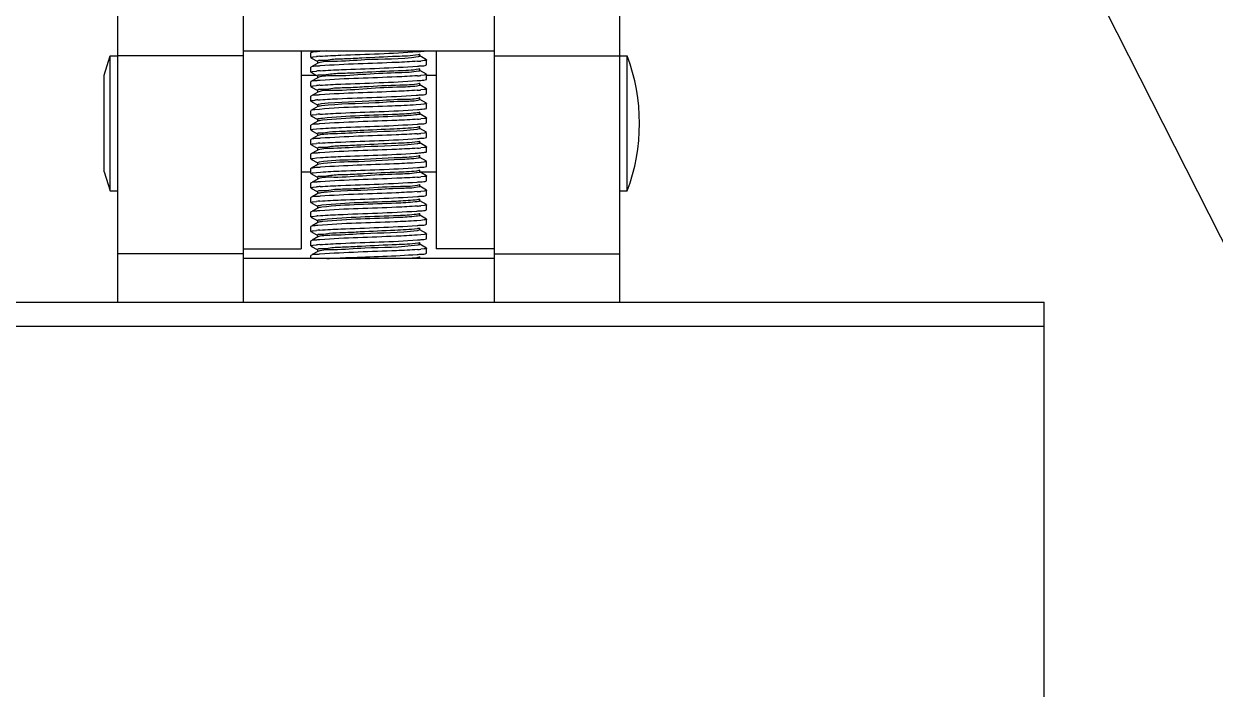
# Model space of a CAD drawing. Extents: x 921423 to 1291758, y 534425 to 1049953.
# Drawn here: x 1129789 to 1130351, y 864860 to 865173 of the extents above; entities that cross this region are included whole.
import ezdxf

# ---------------------------------------------------------------- set-up
doc = ezdxf.new("R2010")
doc.units = 0
doc.header["$LTSCALE"] = 1000
doc.header["$MEASUREMENT"] = 0
doc.layers.add('02___PRT_ALL_AXES', color=7, linetype='Continuous')

msp = doc.modelspace()

# ---------------------------------------------------------------- linework, layer by layer
at = {"color": 7, "linetype": 'Continuous'}
for p, q in [((1129833.09, 865042.15), (1129833.09, 865181.03)), ((1129892.28, 865181.03), (1129892.28, 865042.15)), ((1130010.66, 865181.03), (1130010.66, 865042.15)), ((1130069.86, 865181.03), (1130069.86, 865042.15)), ((1130010.66, 865160.54), (1129892.28, 865160.54)), ((1129919.6, 865160.54), (1129919.6, 865067.19)), ((1129925.52, 865160.54), (1129924.79, 865160.12)), ((1129983.34, 865160.54), (1129983.34, 865067.19)), ((1129892.28, 865158.26), (1129833.09, 865158.26)), ((1129924.22, 865159.79), (1129924.15, 865159.71)), ((1129924.15, 865157.44), (1129924.15, 865159.71)), ((1129924.22, 865157.36), (1129927.38, 865155.53)), ((1129925.24, 865157.74), (1129926.84, 865157.92)), ((1129927.31, 865155.61), (1129927.31, 865154.7)), ((1129927.47, 865154.83), (1129927.38, 865154.79)), ((1129978.73, 865156.37), (1129975.56, 865158.2)), ((1129975.64, 865158.12), (1129975.64, 865159.03)), ((1129977.69, 865155.99), (1129976.1, 865155.81)), ((1129978.79, 865154.02), (1129978.79, 865156.3)), ((1130010.66, 865158.26), (1130069.86, 865158.26)), ((1129924.22, 865152.96), (1129924.15, 865152.88)), ((1129924.15, 865150.61), (1129924.15, 865152.88)), ((1129927.38, 865154.79), (1129924.22, 865152.96)), ((1129924.22, 865150.53), (1129927.38, 865148.7)), ((1129925.29, 865150.92), (1129926.83, 865151.09)), ((1129975.56, 865152.12), (1129975.03, 865151.95)), ((1129978.73, 865149.54), (1129975.56, 865151.37)), ((1129975.64, 865151.29), (1129975.64, 865152.2)), ((1129978.73, 865153.95), (1129978.79, 865154.02)), ((1129978.79, 865147.19), (1129978.79, 865149.47)), ((1129924.22, 865146.13), (1129924.15, 865146.05)), ((1129924.15, 865143.78), (1129924.15, 865146.05)), ((1129927.38, 865147.96), (1129924.22, 865146.13)), ((1129924.22, 865143.7), (1129927.38, 865141.87)), ((1129925.25, 865144.09), (1129926.84, 865144.26)), ((1129927.31, 865148.78), (1129927.31, 865147.87)), ((1129927.47, 865148), (1129927.38, 865147.96)), ((1129975.56, 865145.29), (1129975.27, 865145.18)), ((1129978.73, 865142.71), (1129975.56, 865144.54)), ((1129975.64, 865144.46), (1129975.64, 865145.37)), ((1129977.69, 865149.16), (1129976.1, 865148.98)), ((1129978.73, 865147.12), (1129978.79, 865147.19)), ((1129924.22, 865139.3), (1129924.15, 865139.22)), ((1129924.15, 865136.95), (1129924.15, 865139.22)), ((1129927.38, 865141.13), (1129924.22, 865139.3)), ((1129927.31, 865141.95), (1129927.31, 865141.04)), ((1129927.45, 865141.16), (1129927.38, 865141.13)), ((1129975.56, 865138.46), (1129975.45, 865138.4)), ((1129975.64, 865137.63), (1129975.64, 865138.54)), ((1129977.66, 865142.32), (1129976.11, 865142.15)), ((1129978.73, 865140.29), (1129978.79, 865140.36)), ((1129978.79, 865140.36), (1129978.79, 865142.64)), ((1129924.15, 865130.12), (1129924.15, 865132.39)), ((1129924.22, 865132.47), (1129924.21, 865132.46)), ((1129924.22, 865136.87), (1129927.38, 865135.04)), ((1129927.38, 865134.3), (1129924.22, 865132.47)), ((1129927.35, 865135.19), (1129927.31, 865135.12)), ((1129927.31, 865135.12), (1129927.31, 865134.21)), ((1129976.13, 865135.32), (1129973.81, 865135.14)), ((1129978.73, 865135.88), (1129975.56, 865137.71)), ((1129977.53, 865135.48), (1129976.13, 865135.32)), ((1129978.73, 865133.46), (1129978.79, 865133.53)), ((1129978.79, 865133.53), (1129978.79, 865135.81)), ((1129924.22, 865130.04), (1129927.38, 865128.21)), ((1129927.38, 865127.47), (1129924.22, 865125.64)), ((1129925.25, 865130.43), (1129926.84, 865130.6)), ((1129927.31, 865128.29), (1129927.31, 865127.38)), ((1129927.46, 865127.51), (1129927.38, 865127.47)), ((1129978.73, 865129.05), (1129975.56, 865130.88)), ((1129975.64, 865130.8), (1129975.64, 865131.71)), ((1129977.71, 865128.67), (1129976.1, 865128.49)), ((1129978.79, 865126.7), (1129978.79, 865128.98)), ((1129924.22, 865125.64), (1129924.15, 865125.56)), ((1129924.15, 865123.29), (1129924.15, 865125.56)), ((1129924.22, 865123.21), (1129927.38, 865121.38)), ((1129925.3, 865123.6), (1129926.82, 865123.77)), ((1129926.82, 865123.77), (1129928.7, 865123.92)), ((1129927.31, 865121.46), (1129927.31, 865120.55)), ((1129978.73, 865122.22), (1129975.56, 865124.05)), ((1129975.64, 865123.97), (1129975.64, 865124.88)), ((1129977.66, 865121.83), (1129976.11, 865121.66)), ((1129978.73, 865126.63), (1129978.79, 865126.7)), ((1129978.79, 865119.87), (1129978.79, 865122.15)), ((1129924.22, 865118.81), (1129924.15, 865118.73)), ((1129924.15, 865116.46), (1129924.15, 865118.73)), ((1129927.38, 865120.64), (1129924.22, 865118.81)), ((1129924.22, 865116.38), (1129927.38, 865114.55)), ((1129925.24, 865116.76), (1129926.84, 865116.94)), ((1129927.57, 865120.72), (1129927.38, 865120.64)), ((1129978.73, 865115.39), (1129975.56, 865117.22)), ((1129975.64, 865117.14), (1129975.64, 865118.05)), ((1129978.73, 865119.8), (1129978.79, 865119.87)), ((1129924.22, 865111.98), (1129924.15, 865111.9)), ((1129924.15, 865109.63), (1129924.15, 865111.9)), ((1129927.38, 865113.81), (1129924.22, 865111.98)), ((1129924.6, 865109.82), (1129925.09, 865109.91)), ((1129925.09, 865109.91), (1129926.76, 865110.1)), ((1129926.76, 865110.1), (1129928.76, 865110.27)), ((1129927.31, 865114.63), (1129927.31, 865113.72)), ((1129927.5, 865113.86), (1129927.38, 865113.81)), ((1129978.73, 865108.56), (1129975.56, 865110.39)), ((1129975.64, 865110.31), (1129975.64, 865111.22)), ((1129977.7, 865115.01), (1129976.1, 865114.83)), ((1129978.73, 865112.97), (1129978.79, 865113.04)), ((1129978.79, 865113.04), (1129978.79, 865115.32)), ((1129924.22, 865105.15), (1129924.15, 865105.07)), ((1129924.15, 865102.8), (1129924.15, 865105.07)), ((1129924.22, 865109.55), (1129927.38, 865107.72)), ((1129927.38, 865106.98), (1129924.79, 865105.48)), ((1129928.14, 865108.09), (1129927.31, 865107.8)), ((1129927.31, 865107.8), (1129927.31, 865106.89)), ((1129927.46, 865107.01), (1129927.38, 865106.98)), ((1129928.14, 865107.18), (1129927.49, 865107.03)), ((1129976.15, 865108.01), (1129973.34, 865107.79)), ((1129975.56, 865104.31), (1129975.13, 865104.17)), ((1129975.64, 865103.48), (1129975.64, 865104.39)), ((1129977.43, 865108.14), (1129976.15, 865108.01)), ((1129978.73, 865106.14), (1129978.79, 865106.21)), ((1129978.79, 865106.21), (1129978.79, 865108.49)), ((1129924.22, 865102.72), (1129927.38, 865100.89)), ((1129927.38, 865100.15), (1129924.79, 865098.65)), ((1129925.3, 865103.11), (1129926.83, 865103.28)), ((1129926.83, 865103.28), (1129928.66, 865103.43)), ((1129927.31, 865100.97), (1129927.31, 865100.06)), ((1129927.46, 865100.19), (1129927.38, 865100.15)), ((1129978.73, 865101.73), (1129975.56, 865103.56)), ((1129977.7, 865101.35), (1129976.1, 865101.17)), ((1129978.73, 865099.31), (1129978.79, 865099.38)), ((1129978.79, 865099.38), (1129978.79, 865101.66)), ((1129924.22, 865098.32), (1129924.15, 865098.24)), ((1129924.15, 865095.97), (1129924.15, 865098.24)), ((1129924.22, 865095.89), (1129927.38, 865094.06)), ((1129927.38, 865093.32), (1129924.79, 865091.82)), ((1129925.26, 865096.28), (1129926.84, 865096.45)), ((1129927.31, 865094.14), (1129927.31, 865093.23)), ((1129927.44, 865093.35), (1129927.38, 865093.32)), ((1129975.56, 865097.48), (1129975.35, 865097.39)), ((1129978.73, 865094.9), (1129975.56, 865096.73)), ((1129975.64, 865096.65), (1129975.64, 865097.56)), ((1129977.66, 865094.51), (1129976.11, 865094.34)), ((1129978.79, 865092.55), (1129978.79, 865094.83)), ((1129924.22, 865091.49), (1129924.15, 865091.41)), ((1129924.15, 865089.14), (1129924.15, 865091.41)), ((1129924.22, 865089.06), (1129927.38, 865087.23)), ((1129925.25, 865089.44), (1129926.84, 865089.62)), ((1129978.73, 865088.07), (1129975.56, 865089.9)), ((1129975.64, 865089.82), (1129975.64, 865090.73)), ((1129977.7, 865087.69), (1129976.11, 865087.51)), ((1129978.73, 865092.48), (1129978.79, 865092.55)), ((1129978.79, 865085.72), (1129978.79, 865088)), ((1129924.22, 865084.66), (1129924.15, 865084.58)), ((1129924.15, 865082.31), (1129924.15, 865084.58)), ((1129924.22, 865082.23), (1129926.06, 865081.16)), ((1129927.38, 865086.49), (1129924.79, 865084.99)), ((1129924.88, 865082.56), (1129927.02, 865082.81)), ((1129927.31, 865087.31), (1129927.31, 865086.4)), ((1129978.73, 865081.24), (1129975.56, 865083.07)), ((1129975.64, 865082.99), (1129975.64, 865083.9)), ((1129978.73, 865085.65), (1129978.79, 865085.72)), ((1129924.22, 865077.83), (1129924.15, 865077.75)), ((1129924.15, 865075.48), (1129924.15, 865077.75)), ((1129927.38, 865079.66), (1129924.79, 865078.16)), ((1129926.06, 865081.16), (1129927.38, 865080.4)), ((1129927.31, 865080.48), (1129927.31, 865079.57)), ((1129927.52, 865079.72), (1129927.38, 865079.66)), ((1129976.12, 865080.68), (1129974.13, 865080.52)), ((1129975.64, 865076.16), (1129974.31, 865075.8)), ((1129978.73, 865074.41), (1129975.56, 865076.24)), ((1129975.64, 865076.16), (1129975.64, 865077.07)), ((1129977.6, 865080.85), (1129976.12, 865080.68)), ((1129978.73, 865078.82), (1129978.79, 865078.89)), ((1129978.79, 865078.89), (1129978.79, 865081.17)), ((1129924.22, 865071), (1129924.15, 865070.92)), ((1129924.15, 865068.65), (1129924.15, 865070.92)), ((1129924.22, 865075.4), (1129927.38, 865073.57)), ((1129927.38, 865072.83), (1129924.79, 865071.33)), ((1129925.25, 865075.79), (1129926.84, 865075.96)), ((1129927.31, 865073.65), (1129927.31, 865072.74)), ((1129927.54, 865072.89), (1129927.38, 865072.83)), ((1129976.12, 865073.85), (1129974.28, 865073.7)), ((1129977.64, 865074.02), (1129976.12, 865073.85)), ((1129978.73, 865071.99), (1129978.79, 865072.06)), ((1129978.79, 865072.06), (1129978.79, 865074.34)), ((1129892.28, 865064.92), (1129833.09, 865064.92)), ((1129892.28, 865067.19), (1129919.6, 865067.19)), ((1129924.22, 865068.57), (1129927.38, 865066.74)), ((1129927.38, 865066), (1129924.79, 865064.5)), ((1129925.25, 865068.96), (1129926.84, 865069.13)), ((1129927.31, 865066.82), (1129927.31, 865065.91)), ((1129927.48, 865066.04), (1129927.38, 865066)), ((1129978.73, 865067.58), (1129975.56, 865069.41)), ((1129975.64, 865069.33), (1129975.64, 865070.24)), ((1129977.7, 865067.2), (1129976.1, 865067.02)), ((1129978.73, 865065.16), (1129978.79, 865065.23)), ((1129978.79, 865065.23), (1129978.79, 865067.51)), ((1130010.66, 865067.19), (1129983.34, 865067.19)), ((1130010.66, 865064.92), (1130069.86, 865064.92)), ((1130010.66, 865062.64), (1129892.28, 865062.64)), ((1129924.22, 865064.17), (1129924.15, 865064.09)), ((1129924.15, 865062.64), (1129924.15, 865064.09)), ((1129975.64, 865062.5), (1129975.64, 865063.41)), ((1127538.22, 865042.15), (1130270.2, 865042.15)), ((1130270.2, 864837.26), (1130270.2, 865042.15)), ((1127538.22, 865030.77), (1130270.2, 865030.77))]:
    msp.add_line(p, q, dxfattribs=at)
at = {"color": 4, "extrusion": (0.891649, 0.452728, 0), "elevation": 1399520.87}
msp.add_lwpolyline([(259766.67, 0), (259371, 0)], dxfattribs=at)
at = {"color": 7, "linetype": 'Continuous'}
msp.add_lwpolyline([(1129924.15, 865136.95), (1129924.17, 865136.98), (1129924.21, 865137.01)], dxfattribs=at)
for centre, radius, start, end in [((1129943.24, 864956.53), 204.34, 93.238, 94.1613), ((1129935.05, 865067.54), 90.75, 94.1727, 95.1894), ((1129927.9, 865153.72), 1.19, 109.3601, 111.1487), ((1129967.88, 865246.39), 90.95, 274.1682, 275.188), ((1129935.3, 865057.78), 93.69, 94.0881, 95.1847), ((1129935.08, 865053.46), 91.17, 94.1613, 95.1879), ((1129967.87, 865239.68), 91.08, 274.1643, 275.1879), ((1129967.67, 865235.21), 93.44, 274.0951, 275.1853), ((1129931.29, 865088.81), 48.82, 95.0988, 96.2257), ((1129933.64, 865063.24), 74.5, 94.8031, 95.1477), ((1129935.07, 865039.98), 91, 94.1674, 95.1877), ((1129967.94, 865218.3), 90.17, 274.192, 275.1887), ((1129967.64, 865215.01), 93.73, 274.0851, 275.1865), ((1129935.04, 865026.7), 90.62, 94.1783, 95.1884), ((1129928.23, 865118.55), 2.26, 105.5859, 106.8193), ((1129927.99, 865112.5), 1.44, 108.1266, 109.7482), ((1129967.9, 865205.13), 90.67, 274.1768, 275.1882), ((1129925.45, 865105.99), 3.92, 102.4444, 103.4623), ((1129927.86, 865106.03), 1.06, 110.1855, 112.0677), ((1129967.89, 865191.59), 90.79, 274.173, 275.1882), ((1129935.1, 865005.42), 91.41, 94.1542, 95.1877), ((1129967.71, 865186.91), 92.95, 274.1094, 275.1857), ((1129935.06, 864999.11), 90.89, 94.1697, 95.1886), ((1129967.85, 865178.38), 91.24, 274.1566, 275.1902), ((1129933.86, 865005.98), 77.13, 94.7246, 95.0909), ((1129933.72, 865003.09), 75.47, 94.7859, 95.0934), ((1129935.05, 864985.55), 90.78, 94.1732, 95.1883), ((1129928.11, 865071.15), 1.83, 106.7203, 108.1322), ((1129935.05, 864978.67), 90.83, 94.1718, 95.1882), ((1129927.92, 865064.87), 1.25, 109.0401, 110.7872), ((1129967.91, 865157.25), 90.6, 274.1785, 275.1887)]:
    msp.add_arc(centre, radius, start, end, dxfattribs=at)
for points, knots in [([(1129974.49, 865160.23), (1129975.1, 865160.28), (1129976.17, 865160.36), (1129977.24, 865160.48), (1129977.68, 865160.54)], [0, 0, 0, 0, 0.576966, 1, 1, 1, 1]), ([(1129924.15, 865157.44), (1129924.15, 865157.54), (1129924.68, 865157.63), (1129924.97, 865157.7), (1129925.24, 865157.74)], [0, 0, 0, 0, 0.274813, 1, 1, 1, 1]), ([(1129925.24, 865160.02), (1129925.02, 865159.99), (1129924.67, 865159.93), (1129924.33, 865159.85), (1129924.22, 865159.79)], [0, 0, 0, 0, 0.642327, 1, 1, 1, 1]), ([(1129928.42, 865160.33), (1129927.8, 865160.28), (1129926.74, 865160.2), (1129925.68, 865160.08), (1129925.24, 865160.02)], [0, 0, 0, 0, 0.57753, 1, 1, 1, 1]), ([(1129974.73, 865158.73), (1129971.42, 865158.18), (1129962.53, 865157.91), (1129950.85, 865157.34), (1129940.6, 865156.74), (1129933.65, 865156.67), (1129930.43, 865155.78), (1129927.31, 865156.14), (1129927.31, 865155.61)], [0, 0, 0, 0, 0.211633, 0.559763, 0.732034, 0.873638, 0.966706, 1, 1, 1, 1]), ([(1129974.73, 865157.82), (1129966.48, 865156.46), (1129953.01, 865156.89), (1129937.45, 865155.39), (1129929.83, 865155.66), (1129927.51, 865154.84)], [0, 0, 0, 0, 0.529858, 0.843809, 1, 1, 1, 1]), ([(1129928.44, 865158.05), (1129931.74, 865158.3), (1129947.09, 865159.05), (1129962.46, 865159.34), (1129974.49, 865160.23)], [0, 0, 0, 0, 0.214973, 1, 1, 1, 1]), ([(1129974.49, 865155.68), (1129971.19, 865155.44), (1129955.84, 865154.69), (1129940.47, 865154.39), (1129928.44, 865153.5)], [0, 0, 0, 0, 0.215086, 1, 1, 1, 1]), ([(1129975.56, 865158.94), (1129975.47, 865158.89), (1129975.19, 865158.81), (1129974.91, 865158.76), (1129974.73, 865158.73)], [0, 0, 0, 0, 0.370753, 1, 1, 1, 1]), ([(1129975.64, 865158.12), (1129975.64, 865158.03), (1129975.2, 865157.92), (1129974.96, 865157.86), (1129974.73, 865157.82)], [0, 0, 0, 0, 0.281911, 1, 1, 1, 1]), ([(1129978.79, 865156.3), (1129978.79, 865156.19), (1129978.25, 865156.1), (1129977.97, 865156.03), (1129977.69, 865155.99)], [0, 0, 0, 0, 0.274665, 1, 1, 1, 1]), ([(1129924.15, 865150.61), (1129924.15, 865150.71), (1129924.71, 865150.81), (1129925.01, 865150.88), (1129925.29, 865150.92)], [0, 0, 0, 0, 0.273956, 1, 1, 1, 1]), ([(1129928.44, 865153.5), (1129927.89, 865153.46), (1129926.51, 865153.28), (1129924.97, 865153.39), (1129924.22, 865152.96)], [0, 0, 0, 0, 0.388317, 1, 1, 1, 1]), ([(1129975.03, 865151.95), (1129971.88, 865151.32), (1129963.07, 865151.16), (1129951.44, 865150.52), (1129941, 865149.93), (1129933.85, 865149.87), (1129930.53, 865148.94), (1129927.31, 865149.33), (1129927.31, 865148.78)], [0, 0, 0, 0, 0.200978, 0.550039, 0.72537, 0.870267, 0.965801, 1, 1, 1, 1]), ([(1129975.03, 865151.04), (1129972.07, 865150.45), (1129963.72, 865150.25), (1129950.32, 865149.65), (1129937.64, 865148.51), (1129929.8, 865148.9), (1129927.47, 865148)], [0, 0, 0, 0, 0.189871, 0.522864, 0.842871, 1, 1, 1, 1]), ([(1129928.62, 865151.24), (1129931.92, 865151.48), (1129947.21, 865152.22), (1129962.52, 865152.52), (1129974.48, 865153.4)], [0, 0, 0, 0, 0.216548, 1, 1, 1, 1]), ([(1129974.48, 865153.4), (1129975.03, 865153.44), (1129976.43, 865153.62), (1129977.97, 865153.51), (1129978.73, 865153.95)], [0, 0, 0, 0, 0.388352, 1, 1, 1, 1]), ([(1129975.64, 865151.29), (1129975.64, 865151.22), (1129975.36, 865151.12), (1129975.18, 865151.07), (1129975.03, 865151.04)], [0, 0, 0, 0, 0.293062, 1, 1, 1, 1]), ([(1129978.79, 865149.47), (1129978.79, 865149.36), (1129978.25, 865149.27), (1129977.97, 865149.2), (1129977.69, 865149.16)], [0, 0, 0, 0, 0.274631, 1, 1, 1, 1]), ([(1129924.15, 865143.78), (1129924.15, 865143.88), (1129924.69, 865143.97), (1129924.98, 865144.05), (1129925.25, 865144.09)], [0, 0, 0, 0, 0.274611, 1, 1, 1, 1]), ([(1129928.62, 865146.68), (1129928.04, 865146.64), (1129926.6, 865146.46), (1129925, 865146.58), (1129924.22, 865146.13)], [0, 0, 0, 0, 0.388791, 1, 1, 1, 1]), ([(1129975.27, 865145.18), (1129972.32, 865144.42), (1129963.56, 865144.46), (1129952.02, 865143.7), (1129941.41, 865143.12), (1129934.06, 865143.06), (1129930.65, 865142.1), (1129927.3, 865142.52), (1129927.31, 865141.95)], [0, 0, 0, 0, 0.189885, 0.539851, 0.718375, 0.866724, 0.964851, 1, 1, 1, 1]), ([(1129975.27, 865144.27), (1129972.48, 865143.55), (1129964.16, 865143.54), (1129950.75, 865142.82), (1129937.86, 865141.64), (1129929.79, 865142.14), (1129927.45, 865141.16)], [0, 0, 0, 0, 0.179839, 0.514541, 0.840936, 1, 1, 1, 1]), ([(1129928.47, 865144.4), (1129931.74, 865144.64), (1129947.03, 865145.38), (1129962.35, 865145.69), (1129974.34, 865146.56)], [0, 0, 0, 0, 0.214578, 1, 1, 1, 1]), ([(1129974.48, 865148.85), (1129971.21, 865148.61), (1129955.92, 865147.86), (1129940.61, 865147.55), (1129928.62, 865146.68)], [0, 0, 0, 0, 0.21446, 1, 1, 1, 1]), ([(1129974.34, 865146.56), (1129974.91, 865146.6), (1129976.35, 865146.79), (1129977.94, 865146.67), (1129978.73, 865147.12)], [0, 0, 0, 0, 0.388746, 1, 1, 1, 1]), ([(1129975.64, 865144.46), (1129975.64, 865144.41), (1129975.48, 865144.32), (1129975.36, 865144.29), (1129975.27, 865144.27)], [0, 0, 0, 0, 0.311697, 1, 1, 1, 1]), ([(1129928.47, 865139.84), (1129927.91, 865139.8), (1129926.52, 865139.62), (1129924.97, 865139.73), (1129924.22, 865139.3)], [0, 0, 0, 0, 0.388375, 1, 1, 1, 1]), ([(1129927.4, 865137.48), (1129930.51, 865137.74), (1129945.98, 865138.51), (1129961.47, 865138.84), (1129973.81, 865139.69)], [0, 0, 0, 0, 0.201424, 1, 1, 1, 1]), ([(1129974.34, 865142.01), (1129971.04, 865141.77), (1129955.74, 865141.02), (1129940.43, 865140.72), (1129928.47, 865139.84)], [0, 0, 0, 0, 0.216385, 1, 1, 1, 1]), ([(1129975.45, 865138.4), (1129973.29, 865137.63), (1129966.15, 865137.86), (1129950.88, 865136.47), (1129937.6, 865136.55), (1129929.13, 865135.55)], [0, 0, 0, 0, 0.147897, 0.44884, 1, 1, 1, 1]), ([(1129973.81, 865139.69), (1129974.45, 865139.74), (1129976.06, 865139.94), (1129977.85, 865139.78), (1129978.73, 865140.29)], [0, 0, 0, 0, 0.3901, 1, 1, 1, 1]), ([(1129978.79, 865142.64), (1129978.79, 865142.53), (1129978.23, 865142.44), (1129977.94, 865142.36), (1129977.66, 865142.32)], [0, 0, 0, 0, 0.274034, 1, 1, 1, 1]), ([(1129924.21, 865137.01), (1129924.38, 865137.12), (1129925, 865137.21), (1129925.59, 865137.3), (1129926, 865137.35)], [0, 0, 0, 0, 0.332223, 1, 1, 1, 1]), ([(1129926, 865132.79), (1129925.6, 865132.75), (1129925.01, 865132.66), (1129924.39, 865132.57), (1129924.22, 865132.47)], [0, 0, 0, 0, 0.662737, 1, 1, 1, 1]), ([(1129973.81, 865135.14), (1129970.06, 865134.88), (1129954.13, 865134.09), (1129938.12, 865134.13), (1129926, 865132.79)], [0, 0, 0, 0, 0.235466, 1, 1, 1, 1]), ([(1129929.13, 865135.55), (1129928.73, 865135.5), (1129928.15, 865135.4), (1129927.52, 865135.31), (1129927.35, 865135.19)], [0, 0, 0, 0, 0.669758, 1, 1, 1, 1]), ([(1129929.13, 865134.64), (1129928.74, 865134.59), (1129928.16, 865134.5), (1129927.56, 865134.4), (1129927.38, 865134.3)], [0, 0, 0, 0, 0.657474, 1, 1, 1, 1]), ([(1129928.46, 865130.73), (1129931.76, 865130.98), (1129947.12, 865131.73), (1129962.5, 865132.02), (1129974.54, 865132.92)], [0, 0, 0, 0, 0.215242, 1, 1, 1, 1]), ([(1129975.45, 865137.49), (1129973.29, 865136.72), (1129966.15, 865136.95), (1129950.88, 865135.56), (1129937.6, 865135.64), (1129929.13, 865134.64)], [0, 0, 0, 0, 0.147897, 0.44884, 1, 1, 1, 1]), ([(1129974.54, 865132.92), (1129975.5, 865132.99), (1129976.87, 865133.18), (1129978.34, 865133.24), (1129978.73, 865133.46)], [0, 0, 0, 0, 0.686441, 1, 1, 1, 1]), ([(1129975.64, 865137.63), (1129975.64, 865137.6), (1129975.57, 865137.54), (1129975.5, 865137.51), (1129975.45, 865137.49)], [0, 0, 0, 0, 0.344459, 1, 1, 1, 1]), ([(1129978.79, 865135.81), (1129978.79, 865135.69), (1129978.16, 865135.6), (1129977.84, 865135.52), (1129977.53, 865135.48)], [0, 0, 0, 0, 0.272185, 1, 1, 1, 1]), ([(1129924.15, 865130.12), (1129924.15, 865130.22), (1129924.69, 865130.31), (1129924.98, 865130.39), (1129925.25, 865130.43)], [0, 0, 0, 0, 0.274624, 1, 1, 1, 1]), ([(1129929.62, 865128.77), (1129929.04, 865128.71), (1129928.49, 865128.54), (1129927.31, 865128.51), (1129927.31, 865128.29)], [0, 0, 0, 0, 0.733829, 1, 1, 1, 1]), ([(1129929.62, 865127.86), (1129929.16, 865127.81), (1129928.43, 865127.72), (1129927.7, 865127.6), (1129927.46, 865127.51)], [0, 0, 0, 0, 0.639986, 1, 1, 1, 1]), ([(1129974.54, 865128.36), (1129971.25, 865128.12), (1129955.88, 865127.37), (1129940.5, 865127.07), (1129928.46, 865126.18)], [0, 0, 0, 0, 0.214579, 1, 1, 1, 1]), ([(1129973.69, 865131.27), (1129970.8, 865130.94), (1129956.09, 865130.13), (1129941.36, 865130.01), (1129929.62, 865128.77)], [0, 0, 0, 0, 0.198061, 1, 1, 1, 1]), ([(1129973.69, 865130.36), (1129970.8, 865130.03), (1129956.09, 865129.22), (1129941.36, 865129.1), (1129929.62, 865127.86)], [0, 0, 0, 0, 0.198061, 1, 1, 1, 1]), ([(1129975.56, 865131.63), (1129975.38, 865131.52), (1129974.73, 865131.41), (1129974.11, 865131.32), (1129973.69, 865131.27)], [0, 0, 0, 0, 0.340422, 1, 1, 1, 1]), ([(1129975.64, 865130.8), (1129975.64, 865130.62), (1129974.65, 865130.55), (1129974.18, 865130.42), (1129973.69, 865130.36)], [0, 0, 0, 0, 0.268098, 1, 1, 1, 1]), ([(1129978.79, 865128.98), (1129978.79, 865128.87), (1129978.26, 865128.78), (1129977.98, 865128.71), (1129977.71, 865128.67)], [0, 0, 0, 0, 0.274878, 1, 1, 1, 1]), ([(1129924.15, 865123.29), (1129924.15, 865123.4), (1129924.72, 865123.49), (1129925.01, 865123.56), (1129925.3, 865123.6)], [0, 0, 0, 0, 0.273818, 1, 1, 1, 1]), ([(1129928.46, 865126.18), (1129927.9, 865126.14), (1129926.51, 865125.96), (1129924.97, 865126.07), (1129924.22, 865125.64)], [0, 0, 0, 0, 0.388324, 1, 1, 1, 1]), ([(1129974.14, 865124.49), (1129970.6, 865124.04), (1129961.63, 865123.66), (1129949.93, 865123.15), (1129939.97, 865122.56), (1129933.32, 865122.49), (1129930.26, 865121.64), (1129927.31, 865121.96), (1129927.31, 865121.46)], [0, 0, 0, 0, 0.22761, 0.574221, 0.741914, 0.878629, 0.968043, 1, 1, 1, 1]), ([(1129974.14, 865123.58), (1129965.86, 865122.51), (1129952.7, 865122.58), (1129937.29, 865121.37), (1129929.99, 865121.39), (1129927.62, 865120.73)], [0, 0, 0, 0, 0.53695, 0.84195, 1, 1, 1, 1]), ([(1129928.7, 865123.92), (1129931.99, 865124.16), (1129947.2, 865124.9), (1129962.43, 865125.21), (1129974.32, 865126.07)], [0, 0, 0, 0, 0.216665, 1, 1, 1, 1]), ([(1129974.32, 865121.52), (1129971.05, 865121.28), (1129955.84, 865120.54), (1129940.61, 865120.23), (1129928.7, 865119.37)], [0, 0, 0, 0, 0.215624, 1, 1, 1, 1]), ([(1129975.56, 865124.8), (1129975.42, 865124.71), (1129974.93, 865124.61), (1129974.45, 865124.54), (1129974.14, 865124.49)], [0, 0, 0, 0, 0.350026, 1, 1, 1, 1]), ([(1129975.64, 865123.97), (1129975.64, 865123.83), (1129974.89, 865123.74), (1129974.51, 865123.63), (1129974.14, 865123.58)], [0, 0, 0, 0, 0.271855, 1, 1, 1, 1]), ([(1129974.32, 865126.07), (1129974.89, 865126.11), (1129976.34, 865126.3), (1129977.94, 865126.17), (1129978.73, 865126.63)], [0, 0, 0, 0, 0.388811, 1, 1, 1, 1]), ([(1129978.79, 865122.15), (1129978.79, 865122.04), (1129978.24, 865121.95), (1129977.94, 865121.87), (1129977.66, 865121.83)], [0, 0, 0, 0, 0.274073, 1, 1, 1, 1]), ([(1129924.15, 865116.46), (1129924.15, 865116.56), (1129924.69, 865116.65), (1129924.97, 865116.73), (1129925.24, 865116.76)], [0, 0, 0, 0, 0.274761, 1, 1, 1, 1]), ([(1129928.7, 865119.37), (1129928.12, 865119.33), (1129926.65, 865119.14), (1129925.02, 865119.27), (1129924.22, 865118.81)], [0, 0, 0, 0, 0.389038, 1, 1, 1, 1]), ([(1129974.53, 865117.72), (1129971.13, 865117.21), (1129962.21, 865116.89), (1129950.51, 865116.35), (1129940.37, 865115.75), (1129933.53, 865115.68), (1129930.37, 865114.8), (1129927.31, 865115.15), (1129927.31, 865114.63)], [0, 0, 0, 0, 0.217609, 0.565188, 0.735745, 0.875515, 0.967209, 1, 1, 1, 1]), ([(1129974.53, 865116.81), (1129966.25, 865115.57), (1129952.88, 865115.85), (1129937.37, 865114.45), (1129929.87, 865114.64), (1129927.54, 865113.87)], [0, 0, 0, 0, 0.533152, 0.843726, 1, 1, 1, 1]), ([(1129928.43, 865117.07), (1129931.73, 865117.32), (1129947.09, 865118.07), (1129962.47, 865118.36), (1129974.51, 865119.25)], [0, 0, 0, 0, 0.214923, 1, 1, 1, 1]), ([(1129974.51, 865119.25), (1129975.06, 865119.29), (1129976.44, 865119.47), (1129977.97, 865119.36), (1129978.73, 865119.8)], [0, 0, 0, 0, 0.388274, 1, 1, 1, 1]), ([(1129975.56, 865117.97), (1129975.45, 865117.9), (1129975.1, 865117.82), (1129974.75, 865117.75), (1129974.53, 865117.72)], [0, 0, 0, 0, 0.36216, 1, 1, 1, 1]), ([(1129975.64, 865117.14), (1129975.64, 865117.03), (1129975.1, 865116.92), (1129974.81, 865116.85), (1129974.53, 865116.81)], [0, 0, 0, 0, 0.277453, 1, 1, 1, 1]), ([(1129928.43, 865112.52), (1129927.88, 865112.48), (1129926.5, 865112.3), (1129924.97, 865112.41), (1129924.22, 865111.98)], [0, 0, 0, 0, 0.38827, 1, 1, 1, 1]), ([(1129974.86, 865110.94), (1129972.04, 865110.44), (1129961.62, 865110.12), (1129946.11, 865109.03), (1129933.29, 865108.98), (1129928.14, 865108.09)], [0, 0, 0, 0, 0.183589, 0.665014, 1, 1, 1, 1]), ([(1129974.86, 865110.03), (1129972.04, 865109.53), (1129961.62, 865109.21), (1129946.11, 865108.11), (1129933.29, 865108.07), (1129928.14, 865107.18)], [0, 0, 0, 0, 0.183589, 0.665014, 1, 1, 1, 1]), ([(1129974.51, 865114.7), (1129971.21, 865114.46), (1129955.85, 865113.71), (1129940.47, 865113.41), (1129928.43, 865112.52)], [0, 0, 0, 0, 0.214963, 1, 1, 1, 1]), ([(1129928.76, 865110.27), (1129931.93, 865110.49), (1129946.79, 865111.22), (1129961.67, 865111.57), (1129973.34, 865112.34)], [0, 0, 0, 0, 0.213591, 1, 1, 1, 1]), ([(1129973.34, 865112.34), (1129974.13, 865112.39), (1129975.49, 865112.49), (1129976.85, 865112.62), (1129977.43, 865112.7)], [0, 0, 0, 0, 0.577535, 1, 1, 1, 1]), ([(1129975.56, 865111.14), (1129975.48, 865111.09), (1129975.25, 865111.02), (1129975.01, 865110.97), (1129974.86, 865110.94)], [0, 0, 0, 0, 0.377929, 1, 1, 1, 1]), ([(1129975.64, 865110.31), (1129975.64, 865110.23), (1129975.27, 865110.12), (1129975.06, 865110.07), (1129974.86, 865110.03)], [0, 0, 0, 0, 0.285964, 1, 1, 1, 1]), ([(1129977.43, 865112.7), (1129977.71, 865112.73), (1129978.15, 865112.8), (1129978.59, 865112.89), (1129978.73, 865112.97)], [0, 0, 0, 0, 0.651378, 1, 1, 1, 1]), ([(1129978.79, 865115.32), (1129978.79, 865115.21), (1129978.26, 865115.12), (1129977.97, 865115.05), (1129977.7, 865115.01)], [0, 0, 0, 0, 0.274737, 1, 1, 1, 1]), ([(1129924.15, 865109.63), (1129924.15, 865109.67), (1129924.31, 865109.75), (1129924.44, 865109.78), (1129924.53, 865109.81)], [0, 0, 0, 0, 0.305836, 1, 1, 1, 1]), ([(1129925.09, 865105.36), (1129924.9, 865105.33), (1129924.61, 865105.28), (1129924.31, 865105.2), (1129924.22, 865105.15)], [0, 0, 0, 0, 0.635427, 1, 1, 1, 1]), ([(1129928.76, 865105.71), (1129928.04, 865105.66), (1129926.81, 865105.56), (1129925.59, 865105.43), (1129925.09, 865105.36)], [0, 0, 0, 0, 0.589565, 1, 1, 1, 1]), ([(1129928.66, 865103.43), (1129931.97, 865103.67), (1129947.25, 865104.41), (1129962.55, 865104.71), (1129974.5, 865105.59)], [0, 0, 0, 0, 0.217022, 1, 1, 1, 1]), ([(1129973.34, 865107.79), (1129970.02, 865107.57), (1129955.16, 865106.86), (1129940.28, 865106.54), (1129928.76, 865105.71)], [0, 0, 0, 0, 0.223698, 1, 1, 1, 1]), ([(1129974.5, 865105.59), (1129975.05, 865105.63), (1129976.44, 865105.81), (1129977.97, 865105.7), (1129978.73, 865106.14)], [0, 0, 0, 0, 0.3883, 1, 1, 1, 1]), ([(1129978.79, 865108.49), (1129978.79, 865108.36), (1129978.11, 865108.28), (1129977.77, 865108.19), (1129977.43, 865108.14)], [0, 0, 0, 0, 0.270943, 1, 1, 1, 1]), ([(1129924.15, 865102.8), (1129924.15, 865102.91), (1129924.72, 865103), (1129925.01, 865103.07), (1129925.3, 865103.11)], [0, 0, 0, 0, 0.273819, 1, 1, 1, 1]), ([(1129928.66, 865098.88), (1129928.08, 865098.83), (1129926.62, 865098.65), (1129925.01, 865098.77), (1129924.22, 865098.32)], [0, 0, 0, 0, 0.388916, 1, 1, 1, 1]), ([(1129975.13, 865104.17), (1129972.07, 865103.49), (1129963.28, 865103.4), (1129951.68, 865102.72), (1129941.17, 865102.13), (1129933.94, 865102.07), (1129930.58, 865101.12), (1129927.31, 865101.53), (1129927.31, 865100.97)], [0, 0, 0, 0, 0.196362, 0.545808, 0.722466, 0.868796, 0.965406, 1, 1, 1, 1]), ([(1129975.13, 865103.26), (1129972.25, 865102.62), (1129963.91, 865102.49), (1129950.5, 865101.84), (1129937.73, 865100.68), (1129929.79, 865101.12), (1129927.46, 865100.19)], [0, 0, 0, 0, 0.185738, 0.519498, 0.842156, 1, 1, 1, 1]), ([(1129928.48, 865096.59), (1129931.76, 865096.83), (1129947.06, 865097.57), (1129962.38, 865097.88), (1129974.37, 865098.75)], [0, 0, 0, 0, 0.214832, 1, 1, 1, 1]), ([(1129974.5, 865101.04), (1129971.23, 865100.8), (1129955.95, 865100.05), (1129940.65, 865099.74), (1129928.66, 865098.88)], [0, 0, 0, 0, 0.214119, 1, 1, 1, 1]), ([(1129974.37, 865098.75), (1129974.94, 865098.8), (1129976.37, 865098.98), (1129977.95, 865098.86), (1129978.73, 865099.31)], [0, 0, 0, 0, 0.388664, 1, 1, 1, 1]), ([(1129975.64, 865103.48), (1129975.64, 865103.42), (1129975.42, 865103.32), (1129975.26, 865103.29), (1129975.13, 865103.26)], [0, 0, 0, 0, 0.299709, 1, 1, 1, 1]), ([(1129978.79, 865101.66), (1129978.79, 865101.55), (1129978.25, 865101.46), (1129977.97, 865101.39), (1129977.7, 865101.35)], [0, 0, 0, 0, 0.274706, 1, 1, 1, 1]), ([(1129924.15, 865095.97), (1129924.15, 865096.07), (1129924.69, 865096.16), (1129924.98, 865096.24), (1129925.26, 865096.28)], [0, 0, 0, 0, 0.274549, 1, 1, 1, 1]), ([(1129975.35, 865097.39), (1129972.5, 865096.56), (1129963.75, 865096.73), (1129952.26, 865095.89), (1129941.58, 865095.32), (1129934.14, 865095.26), (1129930.7, 865094.28), (1129927.3, 865094.72), (1129927.31, 865094.14)], [0, 0, 0, 0, 0.185079, 0.535416, 0.715326, 0.865179, 0.964437, 1, 1, 1, 1]), ([(1129928.88, 865093.63), (1129928.57, 865093.59), (1129928.09, 865093.52), (1129927.61, 865093.42), (1129927.44, 865093.35)], [0, 0, 0, 0, 0.629403, 1, 1, 1, 1]), ([(1129974.37, 865094.2), (1129971.07, 865093.96), (1129955.77, 865093.21), (1129940.45, 865092.91), (1129928.48, 865092.03)], [0, 0, 0, 0, 0.216056, 1, 1, 1, 1]), ([(1129975.35, 865096.48), (1129973.02, 865095.8), (1129965.76, 865095.86), (1129950.38, 865094.62), (1129937.19, 865094.68), (1129928.88, 865093.63)], [0, 0, 0, 0, 0.155968, 0.460055, 1, 1, 1, 1]), ([(1129975.64, 865096.65), (1129975.64, 865096.61), (1129975.52, 865096.53), (1129975.42, 865096.5), (1129975.35, 865096.48)], [0, 0, 0, 0, 0.323224, 1, 1, 1, 1]), ([(1129978.79, 865094.83), (1129978.79, 865094.72), (1129978.24, 865094.63), (1129977.95, 865094.55), (1129977.66, 865094.51)], [0, 0, 0, 0, 0.274133, 1, 1, 1, 1]), ([(1129924.15, 865089.14), (1129924.15, 865089.24), (1129924.69, 865089.33), (1129924.97, 865089.41), (1129925.25, 865089.44)], [0, 0, 0, 0, 0.274716, 1, 1, 1, 1]), ([(1129928.48, 865092.03), (1129927.93, 865091.99), (1129926.53, 865091.81), (1129924.98, 865091.93), (1129924.22, 865091.49)], [0, 0, 0, 0, 0.38842, 1, 1, 1, 1]), ([(1129929.33, 865087.76), (1129928.82, 865087.71), (1129928.34, 865087.56), (1129927.31, 865087.5), (1129927.31, 865087.31)], [0, 0, 0, 0, 0.732395, 1, 1, 1, 1]), ([(1129928.45, 865089.75), (1129931.74, 865090), (1129947.08, 865090.75), (1129962.44, 865091.05), (1129974.47, 865091.93)], [0, 0, 0, 0, 0.214926, 1, 1, 1, 1]), ([(1129974.47, 865087.38), (1129971.17, 865087.13), (1129955.83, 865086.39), (1129940.47, 865086.09), (1129928.45, 865085.2)], [0, 0, 0, 0, 0.215297, 1, 1, 1, 1]), ([(1129973.41, 865090.26), (1129970.41, 865089.94), (1129955.71, 865089.12), (1129940.96, 865089.07), (1129929.33, 865087.76)], [0, 0, 0, 0, 0.204834, 1, 1, 1, 1]), ([(1129973.41, 865089.35), (1129970.41, 865089.03), (1129955.71, 865088.21), (1129940.96, 865088.16), (1129929.33, 865086.85)], [0, 0, 0, 0, 0.204834, 1, 1, 1, 1]), ([(1129975.56, 865090.65), (1129975.35, 865090.52), (1129974.6, 865090.42), (1129973.89, 865090.31), (1129973.41, 865090.26)], [0, 0, 0, 0, 0.33573, 1, 1, 1, 1]), ([(1129975.64, 865089.82), (1129975.64, 865089.62), (1129974.5, 865089.57), (1129973.97, 865089.41), (1129973.41, 865089.35)], [0, 0, 0, 0, 0.266551, 1, 1, 1, 1]), ([(1129974.47, 865091.93), (1129975.02, 865091.97), (1129976.42, 865092.15), (1129977.97, 865092.04), (1129978.73, 865092.48)], [0, 0, 0, 0, 0.388417, 1, 1, 1, 1]), ([(1129978.79, 865088), (1129978.79, 865087.89), (1129978.26, 865087.8), (1129977.97, 865087.73), (1129977.7, 865087.69)], [0, 0, 0, 0, 0.274768, 1, 1, 1, 1]), ([(1129924.15, 865082.31), (1129924.15, 865082.38), (1129924.49, 865082.48), (1129924.69, 865082.53), (1129924.88, 865082.56)], [0, 0, 0, 0, 0.283756, 1, 1, 1, 1]), ([(1129928.45, 865085.2), (1129927.9, 865085.16), (1129926.51, 865084.98), (1129924.97, 865085.09), (1129924.22, 865084.66)], [0, 0, 0, 0, 0.388325, 1, 1, 1, 1]), ([(1129929.33, 865086.85), (1129928.9, 865086.8), (1129928.25, 865086.7), (1129927.57, 865086.6), (1129927.38, 865086.49)], [0, 0, 0, 0, 0.660996, 1, 1, 1, 1]), ([(1129927.51, 865082.85), (1129930.67, 865083.11), (1129946.22, 865083.88), (1129961.78, 865084.2), (1129974.13, 865085.08)], [0, 0, 0, 0, 0.203955, 1, 1, 1, 1]), ([(1129973.89, 865083.48), (1129971.07, 865083.14), (1129956.37, 865082.35), (1129941.65, 865082.18), (1129929.84, 865080.99)], [0, 0, 0, 0, 0.193132, 1, 1, 1, 1]), ([(1129973.89, 865082.57), (1129971.07, 865082.23), (1129956.37, 865081.44), (1129941.65, 865081.27), (1129929.84, 865080.08)], [0, 0, 0, 0, 0.193132, 1, 1, 1, 1]), ([(1129975.56, 865083.82), (1129975.39, 865083.72), (1129974.81, 865083.62), (1129974.26, 865083.53), (1129973.89, 865083.48)], [0, 0, 0, 0, 0.344211, 1, 1, 1, 1]), ([(1129975.64, 865082.99), (1129975.64, 865082.83), (1129974.75, 865082.75), (1129974.32, 865082.63), (1129973.89, 865082.57)], [0, 0, 0, 0, 0.269494, 1, 1, 1, 1]), ([(1129974.13, 865085.08), (1129974.73, 865085.12), (1129976.24, 865085.31), (1129977.91, 865085.18), (1129978.73, 865085.65)], [0, 0, 0, 0, 0.389325, 1, 1, 1, 1]), ([(1129927.02, 865078.26), (1129926.38, 865078.2), (1129925.46, 865078.07), (1129924.48, 865077.98), (1129924.22, 865077.83)], [0, 0, 0, 0, 0.676519, 1, 1, 1, 1]), ([(1129929.84, 865080.99), (1129929.21, 865080.92), (1129928.61, 865080.73), (1129927.31, 865080.72), (1129927.31, 865080.48)], [0, 0, 0, 0, 0.733811, 1, 1, 1, 1]), ([(1129974.31, 865076.71), (1129970.83, 865076.23), (1129961.88, 865075.88), (1129950.17, 865075.35), (1129940.14, 865074.76), (1129933.41, 865074.69), (1129930.31, 865073.83), (1129927.31, 865074.16), (1129927.31, 865073.65)], [0, 0, 0, 0, 0.223448, 0.570469, 0.739354, 0.877337, 0.967698, 1, 1, 1, 1]), ([(1129974.13, 865080.52), (1129970.66, 865080.28), (1129955.09, 865079.52), (1129939.49, 865079.3), (1129927.42, 865078.29)], [0, 0, 0, 0, 0.223177, 1, 1, 1, 1]), ([(1129929.84, 865080.08), (1129929.35, 865080.03), (1129928.58, 865079.93), (1129927.8, 865079.81), (1129927.52, 865079.72)], [0, 0, 0, 0, 0.629067, 1, 1, 1, 1]), ([(1129928.44, 865076.09), (1129931.71, 865076.34), (1129946.99, 865077.08), (1129962.29, 865077.39), (1129974.28, 865078.26)], [0, 0, 0, 0, 0.214107, 1, 1, 1, 1]), ([(1129974.28, 865078.26), (1129974.86, 865078.3), (1129976.32, 865078.49), (1129977.93, 865078.36), (1129978.73, 865078.82)], [0, 0, 0, 0, 0.388915, 1, 1, 1, 1]), ([(1129975.56, 865076.99), (1129975.43, 865076.91), (1129975, 865076.82), (1129974.58, 865076.75), (1129974.31, 865076.71)], [0, 0, 0, 0, 0.354774, 1, 1, 1, 1]), ([(1129978.79, 865081.17), (1129978.79, 865081.05), (1129978.2, 865080.97), (1129977.9, 865080.89), (1129977.6, 865080.85)], [0, 0, 0, 0, 0.273224, 1, 1, 1, 1]), ([(1129924.15, 865075.48), (1129924.15, 865075.58), (1129924.69, 865075.67), (1129924.97, 865075.75), (1129925.25, 865075.79)], [0, 0, 0, 0, 0.274716, 1, 1, 1, 1]), ([(1129928.44, 865071.54), (1129927.89, 865071.5), (1129926.51, 865071.32), (1129924.97, 865071.43), (1129924.22, 865071)], [0, 0, 0, 0, 0.388306, 1, 1, 1, 1]), ([(1129974.31, 865075.8), (1129966.03, 865074.66), (1129952.77, 865074.81), (1129937.31, 865073.52), (1129929.93, 865073.61), (1129927.58, 865072.91)], [0, 0, 0, 0, 0.535695, 0.843002, 1, 1, 1, 1]), ([(1129974.28, 865073.7), (1129970.97, 865073.46), (1129955.69, 865072.72), (1129940.39, 865072.42), (1129928.44, 865071.54)], [0, 0, 0, 0, 0.217042, 1, 1, 1, 1]), ([(1129928.45, 865069.26), (1129931.74, 865069.51), (1129947.1, 865070.26), (1129962.48, 865070.55), (1129974.51, 865071.44)], [0, 0, 0, 0, 0.215063, 1, 1, 1, 1]), ([(1129974.51, 865071.44), (1129975.06, 865071.49), (1129976.44, 865071.66), (1129977.97, 865071.55), (1129978.73, 865071.99)], [0, 0, 0, 0, 0.388272, 1, 1, 1, 1]), ([(1129978.79, 865074.34), (1129978.79, 865074.23), (1129978.23, 865074.14), (1129977.93, 865074.06), (1129977.64, 865074.02)], [0, 0, 0, 0, 0.273846, 1, 1, 1, 1]), ([(1129924.15, 865068.65), (1129924.15, 865068.75), (1129924.69, 865068.84), (1129924.97, 865068.92), (1129925.25, 865068.96)], [0, 0, 0, 0, 0.274703, 1, 1, 1, 1]), ([(1129974.67, 865069.93), (1129971.34, 865069.4), (1129962.45, 865069.11), (1129950.76, 865068.55), (1129940.54, 865067.95), (1129933.61, 865067.88), (1129930.41, 865066.99), (1129927.31, 865067.35), (1129927.31, 865066.82)], [0, 0, 0, 0, 0.213276, 0.561257, 0.733056, 0.874156, 0.966845, 1, 1, 1, 1]), ([(1129974.67, 865069.02), (1129966.42, 865067.69), (1129952.97, 865068.09), (1129937.42, 865066.61), (1129929.84, 865066.86), (1129927.51, 865066.06)], [0, 0, 0, 0, 0.530821, 0.84384, 1, 1, 1, 1]), ([(1129974.51, 865066.89), (1129971.22, 865066.65), (1129955.86, 865065.9), (1129940.48, 865065.6), (1129928.45, 865064.71)], [0, 0, 0, 0, 0.214886, 1, 1, 1, 1]), ([(1129974.36, 865064.6), (1129974.93, 865064.65), (1129976.36, 865064.83), (1129977.95, 865064.71), (1129978.73, 865065.16)], [0, 0, 0, 0, 0.388729, 1, 1, 1, 1]), ([(1129975.56, 865070.16), (1129975.47, 865070.1), (1129975.16, 865070.02), (1129974.87, 865069.96), (1129974.67, 865069.93)], [0, 0, 0, 0, 0.368275, 1, 1, 1, 1]), ([(1129975.64, 865069.33), (1129975.64, 865069.23), (1129975.18, 865069.12), (1129974.92, 865069.06), (1129974.67, 865069.02)], [0, 0, 0, 0, 0.280582, 1, 1, 1, 1]), ([(1129978.79, 865067.51), (1129978.79, 865067.4), (1129978.26, 865067.31), (1129977.97, 865067.24), (1129977.7, 865067.2)], [0, 0, 0, 0, 0.274788, 1, 1, 1, 1]), ([(1129928.45, 865064.71), (1129927.9, 865064.67), (1129926.51, 865064.49), (1129924.97, 865064.6), (1129924.22, 865064.17)], [0, 0, 0, 0, 0.388313, 1, 1, 1, 1]), ([(1129931.7, 865062.64), (1129935.09, 865062.84), (1129949.31, 865063.5), (1129963.55, 865063.82), (1129974.36, 865064.6)], [0, 0, 0, 0, 0.23876, 1, 1, 1, 1]), ([(1129974.98, 865063.16), (1129974.71, 865063.1), (1129973.02, 865062.86), (1129971.31, 865062.74), (1129969.88, 865062.64)], [0, 0, 0, 0, 0.161935, 1, 1, 1, 1]), ([(1129975.56, 865063.33), (1129975.5, 865063.29), (1129975.3, 865063.22), (1129975.1, 865063.18), (1129974.98, 865063.16)], [0, 0, 0, 0, 0.386043, 1, 1, 1, 1])]:
    msp.add_open_spline(points, degree=3, knots=knots, dxfattribs=at)
at = {"layer": '02___PRT_ALL_AXES', "color": 7, "linetype": 'Continuous'}
for p, q in [((1129826.57, 865149.16), (1129829.44, 865158.26)), ((1129829.44, 865094.52), (1129829.44, 865158.26)), ((1129829.44, 865158.26), (1129833.09, 865158.26)), ((1129924.15, 865157.44), (1129924.15, 865159.71)), ((1129978.79, 865154.02), (1129978.79, 865156.3)), ((1130069.86, 865158.26), (1130073.5, 865158.26)), ((1130073.5, 865094.52), (1130073.5, 865158.26)), ((1129924.15, 865150.61), (1129924.15, 865152.88)), ((1129978.79, 865147.19), (1129978.79, 865149.47)), ((1129826.57, 865103.62), (1129826.57, 865149.16)), ((1129919.6, 865149.16), (1129926.59, 865149.16)), ((1129924.15, 865143.78), (1129924.15, 865146.05)), ((1129978.79, 865149.16), (1129983.34, 865149.16)), ((1129924.15, 865136.95), (1129924.15, 865139.22)), ((1129978.79, 865140.36), (1129978.79, 865142.64)), ((1129924.15, 865130.12), (1129924.15, 865132.39)), ((1129978.79, 865133.53), (1129978.79, 865135.81)), ((1129978.79, 865126.7), (1129978.79, 865128.98)), ((1129924.15, 865123.29), (1129924.15, 865125.56)), ((1129978.79, 865119.87), (1129978.79, 865122.15)), ((1129924.15, 865116.46), (1129924.15, 865118.73)), ((1129924.15, 865109.63), (1129924.15, 865111.9)), ((1129978.79, 865113.04), (1129978.79, 865115.32)), ((1129924.15, 865102.8), (1129924.15, 865105.07)), ((1129978.79, 865106.21), (1129978.79, 865108.49)), ((1129826.57, 865103.62), (1129829.44, 865094.52)), ((1129919.6, 865103.62), (1129924.15, 865103.62)), ((1129975.56, 865103.62), (1129983.34, 865103.62)), ((1129978.79, 865099.38), (1129978.79, 865101.66)), ((1129829.44, 865094.52), (1129833.09, 865094.52)), ((1129924.15, 865095.97), (1129924.15, 865098.24)), ((1129978.79, 865092.55), (1129978.79, 865094.83)), ((1130069.86, 865094.52), (1130073.5, 865094.52)), ((1129924.15, 865089.14), (1129924.15, 865091.41)), ((1129978.79, 865085.72), (1129978.79, 865088)), ((1129924.15, 865082.31), (1129924.15, 865084.58)), ((1129924.15, 865075.48), (1129924.15, 865077.75)), ((1129978.79, 865078.89), (1129978.79, 865081.17)), ((1129924.15, 865068.65), (1129924.15, 865070.92)), ((1129978.79, 865072.06), (1129978.79, 865074.34)), ((1129978.79, 865065.23), (1129978.79, 865067.51)), ((1129924.15, 865062.64), (1129924.15, 865064.09))]:
    msp.add_line(p, q, dxfattribs=at)
msp.add_arc((1129988.19, 865126.39), 91.07, 339.5127, 20.4873, dxfattribs=at)

doc.saveas('drawing.dxf')
